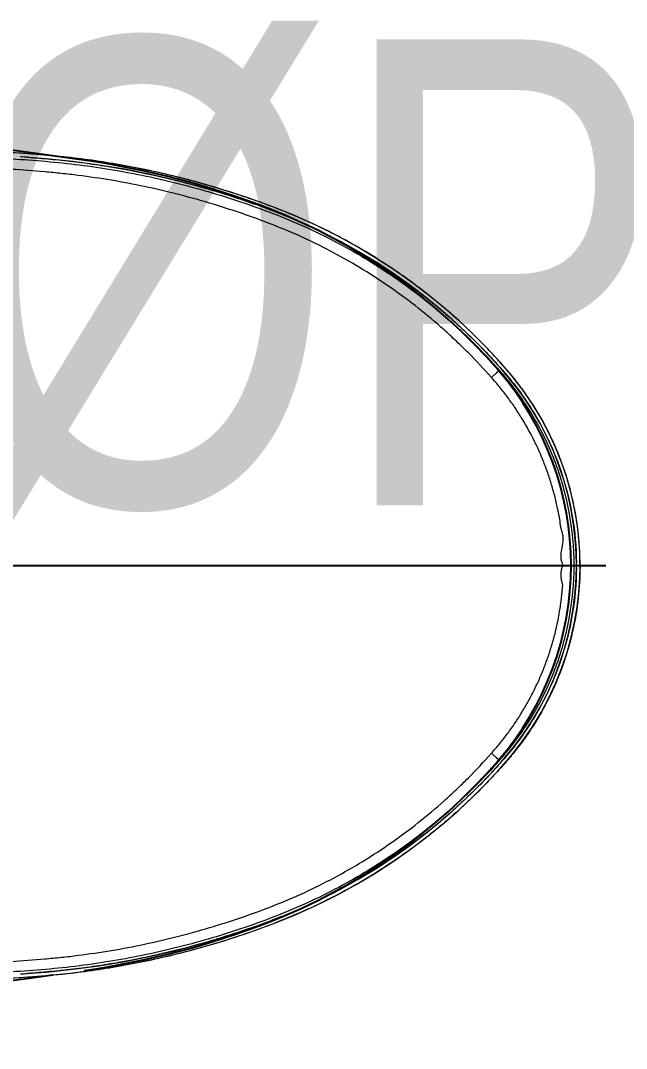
# Model space of a CAD drawing. Header units: millimetres. Extents: x 98197 to 106565, y 53890 to 60222.
# Drawn here: x 103068.93 to 103094.94, y 56491.83 to 56535.95 of the extents above; entities that cross this region are included whole.
import ezdxf

# ---------------------------------------------------------------- set-up
doc = ezdxf.new("R2010")
doc.units = ezdxf.units.MM
doc.header["$LTSCALE"] = 50
doc.header["$MEASUREMENT"] = 0
doc.linetypes.add('HIDDEN', pattern=[0.375, 0.25, -0.125])
doc.layers.get('0').update_dxf_attribs({"color": 8, "linetype": 'CONTINUOUS'})
doc.layers.add('36雨排水', color=3, linetype='CONTINUOUS')
doc.styles.add('CHINA', font='c2', dxfattribs={"bigfont": 'china'})

# ---------------------------------------------------------------- blocks, each defined once
blk = doc.blocks.new('1111111')
at = {"layer": '36雨排水', "linetype": 'Continuous', "style": 'CHINA', "width": 0.8}
blk.add_text('R.P2"%%CP.V.C', height=20, dxfattribs=at).set_placement((4926.158, 3760.371))

msp = doc.modelspace()

# ---------------------------------------------------------------- linework, layer by layer
at = {"lineweight": 13, "ltscale": 0.3}
for p, q in [((103079.758, 56527.948), (103079.759, 56527.949)), ((103092.229, 56512.567), (103092.943, 56512.567))]:
    msp.add_line(p, q, dxfattribs=at)
msp.add_line((103015.837, 56512.566), (103094.057, 56512.566))
at = {"lineweight": 13}
msp.add_line((103079.759, 56497.184), (103079.758, 56497.185), dxfattribs=at)
for points in [[(103069.27, 56530.231), (103067.781, 56530.324), (103066.255, 56530.388), (103064.691, 56530.423), (103063.086, 56530.424), (103061.44, 56530.389), (103059.754, 56530.316), (103058.026, 56530.202), (103056.254, 56530.043), (103054.443, 56529.838), (103052.685, 56529.593)], [(103068.925, 56495.032), (103070.018, 56495.114), (103071.176, 56495.232), (103072.303, 56495.384), (103073.397, 56495.567), (103074.459, 56495.777), (103075.493, 56496.015), (103076.496, 56496.276), (103077.466, 56496.559), (103078.409, 56496.862), (103079.325, 56497.184), (103080.21, 56497.525), (103081.067, 56497.888), (103081.894, 56498.275), (103082.69, 56498.683), (103083.455, 56499.112), (103084.192, 56499.559), (103084.901, 56500.023), (103085.581, 56500.502), (103086.233, 56500.995), (103086.857, 56501.499), (103087.457, 56502.016), (103088.029, 56502.542), (103088.573, 56503.074), (103089.092, 56503.612), (103089.586, 56504.157), (103090.052, 56504.713), (103090.483, 56505.288), (103090.876, 56505.879), (103091.228, 56506.48), (103091.541, 56507.086), (103091.816, 56507.699), (103092.055, 56508.318), (103092.26, 56508.942), (103092.43, 56509.569), (103092.566, 56510.197), (103092.67, 56510.821), (103092.74, 56511.439), (103092.78, 56512.051), (103092.791, 56512.567)], [(103079.759, 56497.184), (103080.652, 56497.543), (103081.595, 56497.963), (103082.499, 56498.411), (103083.362, 56498.882), (103084.184, 56499.375), (103084.969, 56499.886), (103085.716, 56500.412), (103086.425, 56500.952), (103087.099, 56501.503), (103087.738, 56502.064), (103088.346, 56502.634), (103088.923, 56503.213), (103089.471, 56503.799), (103089.989, 56504.393), (103090.465, 56505.001), (103090.891, 56505.618), (103091.272, 56506.245), (103091.611, 56506.883), (103091.91, 56507.53), (103092.168, 56508.181), (103092.386, 56508.832), (103092.566, 56509.482), (103092.709, 56510.129), (103092.817, 56510.77), (103092.891, 56511.405), (103092.932, 56512.033), (103092.943, 56512.567)], [(103067.781, 56494.809), (103069.27, 56494.902), (103070.722, 56495.028), (103072.136, 56495.204), (103073.509, 56495.432), (103074.846, 56495.706), (103076.152, 56496.025), (103077.423, 56496.386), (103078.653, 56496.784), (103079.759, 56497.184)]]:
    msp.add_lwpolyline(points, dxfattribs=at)
at = {"lineweight": 13, "ltscale": 0.3}
for points in [[(103092.791, 56512.567), (103092.78, 56513.082), (103092.74, 56513.694), (103092.67, 56514.312), (103092.566, 56514.937), (103092.43, 56515.564), (103092.26, 56516.191), (103092.055, 56516.815), (103091.816, 56517.434), (103091.541, 56518.047), (103091.228, 56518.653), (103090.876, 56519.254), (103090.483, 56519.845), (103090.052, 56520.42), (103089.586, 56520.976), (103089.092, 56521.521), (103088.573, 56522.059), (103088.029, 56522.591), (103087.457, 56523.117), (103086.857, 56523.634), (103086.233, 56524.138), (103085.581, 56524.631), (103084.901, 56525.11), (103084.192, 56525.574), (103083.455, 56526.021), (103082.69, 56526.45), (103081.894, 56526.858), (103081.067, 56527.245), (103080.21, 56527.608), (103079.325, 56527.949), (103078.409, 56528.271), (103077.466, 56528.574), (103076.496, 56528.857), (103075.493, 56529.118), (103074.459, 56529.356), (103073.397, 56529.566), (103072.303, 56529.749), (103071.176, 56529.901), (103070.018, 56530.019), (103068.925, 56530.102)], [(103079.759, 56527.949), (103078.653, 56528.349), (103077.423, 56528.747), (103076.152, 56529.108), (103074.846, 56529.427), (103073.509, 56529.701), (103072.136, 56529.929), (103070.722, 56530.105), (103069.27, 56530.231)], [(103092.943, 56512.567), (103092.932, 56513.1), (103092.891, 56513.728), (103092.817, 56514.363), (103092.709, 56515.004), (103092.566, 56515.651), (103092.386, 56516.301), (103092.168, 56516.952), (103091.91, 56517.603), (103091.611, 56518.25), (103091.272, 56518.888), (103090.891, 56519.515), (103090.465, 56520.132), (103089.989, 56520.74), (103089.471, 56521.334), (103088.923, 56521.92), (103088.346, 56522.499), (103087.739, 56523.069), (103087.099, 56523.63), (103086.425, 56524.182), (103085.716, 56524.721), (103084.969, 56525.247), (103084.185, 56525.758), (103083.362, 56526.251), (103082.499, 56526.723), (103081.595, 56527.17), (103080.652, 56527.59), (103079.759, 56527.949)]]:
    msp.add_lwpolyline(points, dxfattribs=at)
for centre, start, end in [((103015.082, 56133.975), 81.8702, 86.67009), ((103015.082, 56891.158), 273.32991, 277.93357)]:
    msp.add_arc(centre, 400, start, end)
for centre, radius, start, end in [((103063, 56443.006), 87.296, 85.9124, 86.10815), ((103066.933, 56494.25), 36.056, 69.1636, 71.1349), ((103069.98, 56502.255), 27.491, 69.0025, 69.1639), ((103080.018, 56512.567), 12.772, 359.9998, 0.5008), ((103079.959, 56512.567), 12.984, 359.9999, 0.3729), ((103080.018, 56512.566), 12.772, 359.5004, 0.0002), ((103080.004, 56512.563), 12.938, 359.6906, 0.0154)]:
    msp.add_arc(centre, radius, start, end, dxfattribs=at)
at = {"linetype": 'HIDDEN', "ltscale": 30}
for centre, radius, start, end in [((103066.557, 56494.317), 36, 68.7457, 81.8702), ((103070.545, 56504.568), 25, 40.9645, 68.7457), ((103079.757, 56512.567), 12.8, 319.0355, 40.9645), ((103070.545, 56520.565), 25, 291.2543, 319.0355), ((103066.557, 56530.817), 36, 278.1402, 291.2543)]:
    msp.add_arc(centre, radius, start, end, dxfattribs=at)
at = {"lineweight": 13}
for centre, radius, start, end in [((103066.931, 56530.888), 36.062, 288.8589, 290.8363), ((103069.978, 56522.862), 27.477, 290.8511, 291.0176), ((103063.002, 56582.101), 87.27, 273.89183, 274.08799)]:
    msp.add_arc(centre, radius, start, end, dxfattribs=at)
for points, knots in [([(103068.936, 56530.253), (103067.596, 56530.345), (103064.906, 56530.455), (103061.539, 56530.413), (103058.843, 56530.27), (103056.823, 56530.107), (103054.807, 56529.891), (103053.468, 56529.711), (103052.8, 56529.61)], [0, 0, 0, 0, 0.248982, 0.498891, 0.624221, 0.749464, 0.874678, 1, 1, 1, 1]), ([(103092.789, 56512.455), (103092.784, 56511.785), (103092.664, 56510.44), (103092.25, 56508.806), (103091.768, 56507.553), (103091.332, 56506.646), (103090.824, 56505.774), (103090.249, 56504.944), (103089.715, 56504.298), (103089.268, 56503.801), (103088.813, 56503.314), (103088.226, 56502.722), (103087.492, 56502.04), (103086.731, 56501.387), (103085.687, 56500.562), (103084.325, 56499.613), (103082.894, 56498.777), (103081.711, 56498.179), (103080.497, 56497.628), (103079.25, 56497.146), (103077.982, 56496.718), (103076.703, 56496.323), (103075.09, 56495.9), (103073.462, 56495.569), (103072.158, 56495.359), (103071.18, 56495.229), (103070.202, 56495.127), (103069.549, 56495.076), (103069.223, 56495.053)], [0, 0, 0, 0, 0.062906, 0.126014, 0.157412, 0.188765, 0.22033, 0.251969, 0.283347, 0.298983, 0.314607, 0.34586, 0.37722, 0.408603, 0.439866, 0.502069, 0.564093, 0.59518, 0.626393, 0.689114, 0.720536, 0.751953, 0.814664, 0.876848, 0.907759, 0.938578, 0.969318, 1, 1, 1, 1]), ([(103092.943, 56512.493), (103092.94, 56512.048), (103092.889, 56511.158), (103092.673, 56509.839), (103092.378, 56508.764), (103092.077, 56507.926), (103091.732, 56507.105), (103091.324, 56506.312), (103090.855, 56505.555), (103090.476, 56505.006), (103090.065, 56504.479), (103089.631, 56503.972), (103089.18, 56503.479), (103088.717, 56502.998), (103088.241, 56502.53), (103087.59, 56501.922), (103086.747, 56501.196), (103085.69, 56500.38), (103084.591, 56499.621), (103083.452, 56498.922), (103081.888, 56498.072), (103080.663, 56497.533), (103079.833, 56497.214)], [0, 0, 0, 0, 0.062491, 0.124981, 0.187471, 0.218726, 0.249981, 0.31247, 0.343726, 0.374982, 0.406235, 0.437492, 0.468745, 0.499999, 0.531252, 0.562506, 0.625008, 0.687512, 0.750015, 0.812521, 0.875026, 1, 1, 1, 1]), ([(103089.481, 56504.193), (103089.606, 56504.335), (103089.854, 56504.624), (103090.326, 56505.224), (103090.86, 56506.015), (103091.412, 56507.015), (103092.024, 56508.413), (103092.548, 56510.263), (103092.69, 56511.799), (103092.69, 56512.567)], [0, 0, 0, 0, 0.061939, 0.124612, 0.249732, 0.373945, 0.498306, 0.748795, 1, 1, 1, 1]), ([(103068.525, 56495.572), (103069.005, 56495.603), (103069.724, 56495.654), (103070.682, 56495.745), (103071.637, 56495.855), (103072.827, 56496.03), (103074.245, 56496.298), (103075.65, 56496.626), (103077.041, 56497.01), (103078.415, 56497.448), (103079.771, 56497.943), (103081.1, 56498.506), (103082.393, 56499.148), (103083.645, 56499.866), (103084.853, 56500.657), (103086.011, 56501.518), (103086.931, 56502.293), (103087.638, 56502.945), (103088.327, 56503.616), (103088.822, 56504.141), (103089.141, 56504.501)], [0, 0, 0, 0, 0.062499, 0.093749, 0.124999, 0.1875, 0.25, 0.312499, 0.375, 0.4375, 0.5, 0.5625, 0.624998, 0.687498, 0.749999, 0.812499, 0.874998, 0.906251, 0.937503, 1, 1, 1, 1]), ([(103089.481, 56504.193), (103089.469, 56504.206), (103089.431, 56504.241), (103089.357, 56504.309), (103089.256, 56504.399), (103089.181, 56504.466), (103089.141, 56504.501)], [0, 0, 0, 0, 0.114339, 0.340324, 0.654773, 1, 1, 1, 1]), ([(103089.481, 56504.193), (103088.831, 56503.457), (103087.439, 56502.06), (103085.506, 56500.535), (103083.863, 56499.463), (103082.593, 56498.735), (103081.281, 56498.085), (103079.93, 56497.517), (103078.552, 56497.014), (103077.156, 56496.568), (103075.747, 56496.18), (103074.326, 56495.851), (103072.894, 56495.58), (103071.452, 56495.368), (103070.001, 56495.216), (103069.03, 56495.149), (103068.546, 56495.119)], [0, 0, 0, 0, 0.125742, 0.251762, 0.31432, 0.376674, 0.439041, 0.501579, 0.564227, 0.626744, 0.689053, 0.751224, 0.813341, 0.875506, 0.937832, 1, 1, 1, 1]), ([(103068.936, 56494.88), (103069.343, 56494.907), (103070.157, 56494.969), (103071.375, 56495.095), (103072.591, 56495.267), (103074.21, 56495.553), (103076.222, 56496.015), (103077.805, 56496.495), (103078.588, 56496.762)], [0, 0, 0, 0, 0.124087, 0.248253, 0.372591, 0.497359, 0.748465, 1, 1, 1, 1]), ([(103052.8, 56495.523), (103053.469, 56495.422), (103054.808, 56495.242), (103056.823, 56495.026), (103058.843, 56494.863), (103061.539, 56494.72), (103064.907, 56494.678), (103067.596, 56494.788), (103068.936, 56494.88)], [0, 0, 0, 0, 0.125322, 0.250535, 0.375779, 0.501109, 0.751018, 1, 1, 1, 1])]:
    msp.add_open_spline(points, degree=3, knots=knots, dxfattribs=at)
at = {"lineweight": 13, "ltscale": 0.3}
for points, knots in [([(103068.546, 56530.014), (103069.03, 56529.984), (103070.001, 56529.917), (103071.452, 56529.765), (103072.894, 56529.553), (103074.326, 56529.282), (103075.747, 56528.953), (103077.156, 56528.565), (103078.552, 56528.119), (103079.93, 56527.616), (103081.281, 56527.048), (103082.593, 56526.398), (103083.863, 56525.67), (103085.506, 56524.598), (103087.439, 56523.074), (103088.831, 56521.676), (103089.481, 56520.94)], [0, 0, 0, 0, 0.062168, 0.124494, 0.186659, 0.248776, 0.310947, 0.373256, 0.435773, 0.498421, 0.560959, 0.623326, 0.68568, 0.748238, 0.874258, 1, 1, 1, 1]), ([(103078.592, 56528.369), (103077.809, 56528.637), (103076.225, 56529.117), (103074.213, 56529.579), (103072.592, 56529.866), (103071.376, 56530.038), (103070.157, 56530.164), (103069.343, 56530.226), (103068.936, 56530.253)], [0, 0, 0, 0, 0.251534, 0.502641, 0.627409, 0.751747, 0.875913, 1, 1, 1, 1]), ([(103069.223, 56530.08), (103069.549, 56530.057), (103070.202, 56530.006), (103071.18, 56529.904), (103072.157, 56529.774), (103073.461, 56529.564), (103075.09, 56529.233), (103076.702, 56528.81), (103077.981, 56528.415), (103079.249, 56527.988), (103080.497, 56527.505), (103081.71, 56526.954), (103082.894, 56526.356), (103084.325, 56525.52), (103085.686, 56524.572), (103086.731, 56523.746), (103087.491, 56523.094), (103088.226, 56522.411), (103088.813, 56521.819), (103089.268, 56521.332), (103089.714, 56520.836), (103090.249, 56520.189), (103090.824, 56519.359), (103091.332, 56518.487), (103091.768, 56517.58), (103092.25, 56516.327), (103092.664, 56514.693), (103092.784, 56513.349), (103092.789, 56512.678)], [0, 0, 0, 0, 0.030682, 0.061422, 0.092241, 0.123152, 0.185335, 0.248047, 0.279464, 0.310886, 0.373607, 0.40482, 0.435907, 0.497931, 0.560134, 0.591396, 0.62278, 0.65414, 0.685393, 0.701017, 0.716653, 0.748031, 0.77967, 0.811235, 0.842588, 0.873986, 0.937094, 1, 1, 1, 1]), ([(103089.141, 56520.632), (103088.822, 56520.991), (103088.327, 56521.517), (103087.638, 56522.188), (103086.931, 56522.84), (103086.011, 56523.615), (103084.853, 56524.476), (103083.645, 56525.267), (103082.393, 56525.985), (103081.101, 56526.628), (103079.771, 56527.189), (103078.416, 56527.685), (103077.041, 56528.123), (103075.65, 56528.506), (103074.245, 56528.835), (103072.827, 56529.103), (103071.637, 56529.278), (103070.682, 56529.389), (103069.724, 56529.48), (103069.005, 56529.53), (103068.525, 56529.561)], [0, 0, 0, 0, 0.062497, 0.093749, 0.125001, 0.1875, 0.25, 0.312501, 0.375, 0.4375, 0.499998, 0.562499, 0.624998, 0.687499, 0.749999, 0.812499, 0.875, 0.906251, 0.9375, 1, 1, 1, 1]), ([(103092.942, 56512.651), (103092.94, 56513.098), (103092.887, 56513.99), (103092.668, 56515.311), (103092.314, 56516.601), (103091.826, 56517.849), (103091.211, 56519.037), (103090.599, 56519.968), (103090.052, 56520.673), (103089.613, 56521.18), (103089.161, 56521.674), (103088.544, 56522.313), (103087.743, 56523.08), (103086.736, 56523.946), (103085.683, 56524.759), (103084.218, 56525.769), (103082.289, 56526.884), (103080.658, 56527.603), (103079.831, 56527.92)], [0, 0, 0, 0, 0.062881, 0.125273, 0.187796, 0.250594, 0.313155, 0.375492, 0.406893, 0.43838, 0.46973, 0.50098, 0.563262, 0.625422, 0.687611, 0.750091, 0.875439, 1, 1, 1, 1]), ([(103089.141, 56520.632), (103089.181, 56520.667), (103089.256, 56520.734), (103089.357, 56520.824), (103089.431, 56520.892), (103089.469, 56520.927), (103089.481, 56520.94)], [0, 0, 0, 0, 0.345196, 0.659657, 0.885659, 1, 1, 1, 1]), ([(103092.229, 56512.567), (103092.205, 56512.606), (103092.165, 56512.69), (103092.137, 56512.826), (103092.13, 56512.965), (103092.139, 56513.103), (103092.158, 56513.241), (103092.185, 56513.377), (103092.213, 56513.512), (103092.229, 56513.65), (103092.224, 56513.789), (103092.199, 56513.925), (103092.16, 56514.058), (103092.12, 56514.191), (103092.096, 56514.328), (103092.086, 56514.466), (103092.068, 56514.603), (103092.04, 56514.739), (103092.01, 56514.874), (103091.969, 56515.054), (103091.923, 56515.281), (103091.858, 56515.55), (103091.784, 56515.817), (103091.707, 56516.083), (103091.595, 56516.435), (103091.44, 56516.87), (103091.231, 56517.383), (103090.921, 56518.054), (103090.564, 56518.702), (103090.164, 56519.323), (103089.845, 56519.776), (103089.503, 56520.212), (103089.263, 56520.493), (103089.141, 56520.632)], [0, 0, 0, 0, 0.015595, 0.031211, 0.046835, 0.062462, 0.078088, 0.093713, 0.109338, 0.124957, 0.140575, 0.156195, 0.17182, 0.187448, 0.203071, 0.218701, 0.234323, 0.249955, 0.265581, 0.281208, 0.312461, 0.343714, 0.374968, 0.406222, 0.437474, 0.499979, 0.562483, 0.624988, 0.749965, 0.812472, 0.874983, 0.937489, 1, 1, 1, 1]), ([(103092.69, 56512.567), (103092.69, 56513.334), (103092.548, 56514.87), (103092.024, 56516.72), (103091.412, 56518.118), (103090.86, 56519.118), (103090.326, 56519.909), (103089.854, 56520.509), (103089.606, 56520.798), (103089.481, 56520.94)], [0, 0, 0, 0, 0.251205, 0.501694, 0.626055, 0.750268, 0.875388, 0.938061, 1, 1, 1, 1]), ([(103089.141, 56504.501), (103089.263, 56504.64), (103089.502, 56504.92), (103089.844, 56505.356), (103090.163, 56505.808), (103090.463, 56506.274), (103090.741, 56506.753), (103090.996, 56507.244), (103091.229, 56507.746), (103091.438, 56508.259), (103091.593, 56508.693), (103091.705, 56509.045), (103091.783, 56509.31), (103091.856, 56509.577), (103091.921, 56509.846), (103091.971, 56510.072), (103092.007, 56510.252), (103092.04, 56510.434), (103092.077, 56510.662), (103092.116, 56510.889), (103092.137, 56511.072), (103092.153, 56511.21), (103092.168, 56511.347), (103092.179, 56511.485), (103092.193, 56511.6), (103092.201, 56511.692), (103092.201, 56511.761), (103092.184, 56511.828), (103092.164, 56511.895), (103092.147, 56511.962), (103092.137, 56512.03), (103092.133, 56512.099), (103092.132, 56512.192), (103092.138, 56512.307), (103092.164, 56512.444), (103092.204, 56512.528), (103092.229, 56512.567)], [0, 0, 0, 0, 0.062507, 0.125011, 0.187519, 0.250024, 0.312527, 0.37503, 0.437532, 0.500034, 0.562535, 0.593787, 0.62504, 0.656292, 0.687544, 0.718796, 0.734423, 0.750049, 0.781302, 0.812553, 0.82818, 0.843806, 0.859432, 0.875058, 0.890685, 0.898498, 0.906305, 0.914113, 0.921924, 0.929736, 0.937547, 0.945361, 0.953175, 0.968797, 0.984411, 1, 1, 1, 1])]:
    msp.add_open_spline(points, degree=3, knots=knots, dxfattribs=at)

# ---------------------------------------------------------------- block references
at = {"layer": '36雨排水', "linetype": 'Continuous'}
msp.add_blockref('1111111', (98084.494, 52754.768), dxfattribs=at)

doc.saveas('drawing.dxf')
